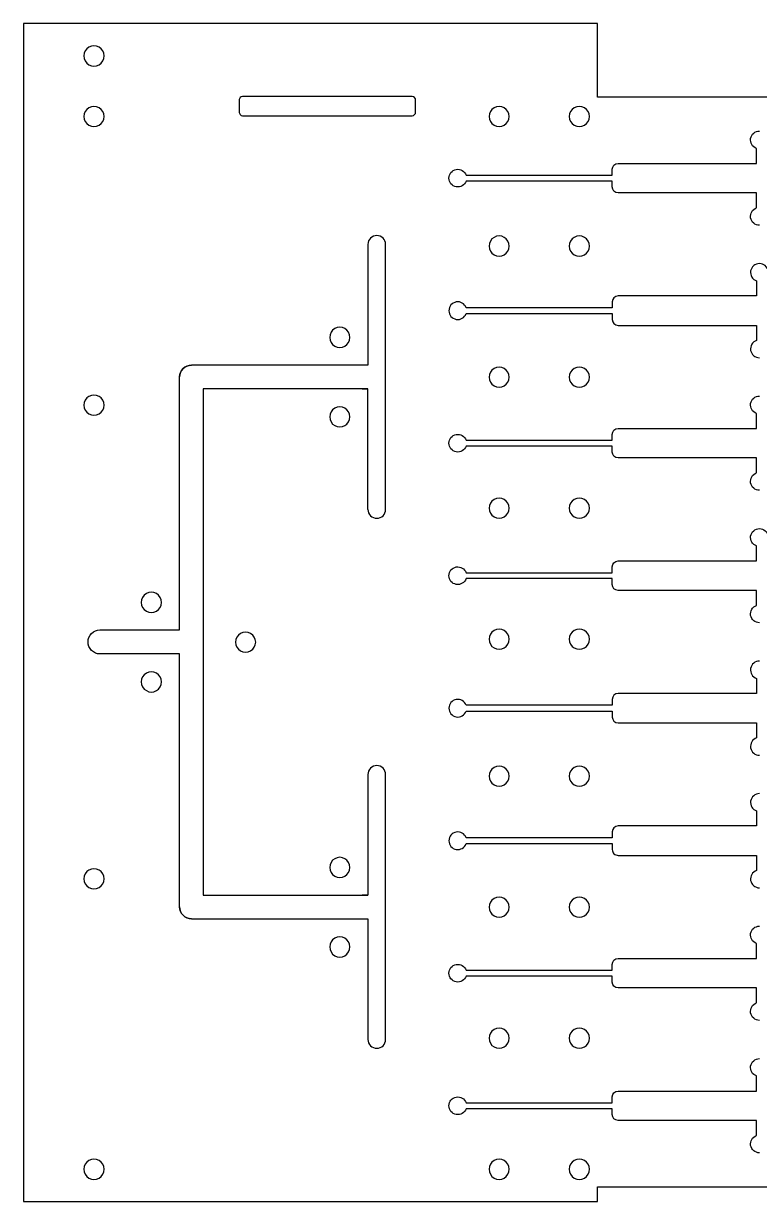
# Model space of a CAD drawing. Extents: x 0 to 250, y 0 to 200.
# Drawn here: x 0.1 to 125.1, y 0.1 to 200.1 of the extents above; entities that cross this region are included whole.
import ezdxf

# ---------------------------------------------------------------- set-up
doc = ezdxf.new("R2010")
doc.units = 0
doc.layers.get('0').update_dxf_attribs({"linetype": 'CONTINUOUS'})

msp = doc.modelspace()

# ---------------------------------------------------------------- linework, layer by layer
at = {"color": 7}
for points in [[(152.64111, 0.141094), (250.141111, 0.141094), (250.141111, 92.64111), (250.141111, 97.641108), (250.141111, 200.141109), (152.64111, 200.141109), (152.64111, 187.641108), (97.641112, 187.641108), (97.641112, 200.141109), (0.141111, 200.141109), (0.141111, 97.641108), (0.141111, 92.64111), (0.141111, 0.141094), (97.641112, 0.141094), (97.641112, 2.641116), (152.64111, 2.641116)], [(101.14111, 176.391109), (124.641111, 176.391109), (124.641111, 178.941619)], [(75.305323, 174.391111), (100.141112, 174.391111)], [(100.141112, 172.391109), (100.141112, 173.39111), (75.305325, 173.39111)], [(124.641111, 168.8406), (124.641111, 171.391111), (101.14111, 171.391111)], [(58.64111, 162.641108), (58.64111, 142.141109), (28.641112, 142.141109)], [(124.641111, 156.441616), (124.641111, 153.891109)], [(100.141112, 152.891109), (100.141112, 151.891108)], [(75.30532, 150.89111), (100.141112, 150.89111)], [(101.14111, 148.891109), (124.641111, 148.891109)], [(57.64111, 138.141109), (58.64111, 138.141109), (30.641111, 138.141109), (30.641111, 95.141108), (30.641111, 52.141109), (58.64111, 52.141109), (57.64111, 52.141109)], [(58.64111, 117.643127), (58.64111, 138.141109)], [(101.14111, 131.391107), (124.641111, 131.391107)], [(75.30532, 129.391108), (100.141112, 129.391108)], [(100.141112, 127.391107), (100.141112, 128.391107), (75.30532, 128.391107)], [(124.641111, 123.840597), (124.641111, 126.391109)], [(101.14111, 108.891107), (124.641111, 108.891107)], [(75.305325, 106.891105), (100.141112, 106.891105)], [(100.141112, 104.891107), (100.141112, 105.891105), (75.305323, 105.891105)], [(124.641111, 101.340597), (124.641111, 103.891106), (101.14111, 103.891106)], [(13.121143, 97.179717), (26.641108, 97.184215)], [(26.641108, 50.141108), (26.641108, 93.098019), (13.121143, 93.102517)], [(124.641111, 88.941619), (124.641111, 86.391109), (101.14111, 86.391109)], [(100.141112, 85.391111), (100.141112, 84.391111), (75.305323, 84.391111)], [(75.305325, 83.39111), (100.141112, 83.39111)], [(101.14111, 81.391112), (124.641111, 81.391112)], [(58.64111, 72.639089), (58.64111, 52.141109)], [(61.64111, 27.641105), (61.64111, 72.639637)], [(124.641111, 66.441619), (124.641111, 63.891109)], [(100.141112, 62.891109), (100.141112, 61.891111)], [(75.30532, 60.89111), (100.141112, 60.89111)], [(101.14111, 58.891106), (124.641111, 58.891106)], [(28.641112, 48.141107), (58.64111, 48.141107)], [(101.14111, 41.391107), (124.641111, 41.391107)], [(75.30532, 39.391108), (100.141112, 39.391108)], [(100.141112, 37.391107), (100.141112, 38.391105), (75.30532, 38.391105)], [(124.641111, 33.840597), (124.641111, 36.391106)], [(101.14111, 18.89111), (124.641111, 18.89111)], [(75.305325, 16.891098), (100.141112, 16.891098)], [(100.141112, 14.891112), (100.141112, 15.891105), (75.305323, 15.891105)], [(124.641111, 11.340589), (124.641111, 13.89112), (101.14111, 13.89112)]]:
    msp.add_lwpolyline(points, dxfattribs=at)
for points in [[(13.820105, 194.641107)], [(36.760534, 187.118653)], [(13.820121, 184.355581)], [(82.635223, 184.35561)], [(96.255613, 184.35561)], [(124.641111, 168.8406)], [(82.635223, 162.355609)], [(96.255613, 162.355609)], [(55.570121, 146.855579)], [(82.635223, 140.105606)], [(96.255613, 140.105606)], [(13.820108, 135.355605)], [(55.570121, 133.355582)], [(82.635223, 117.855608)], [(96.255613, 117.855608)], [(23.570121, 101.855579)], [(39.570121, 95.10558)], [(82.635223, 95.605608)], [(96.255613, 95.605608)], [(23.570121, 88.355582)], [(82.635223, 72.355609)], [(96.255613, 72.355609)], [(55.570121, 56.855579)], [(13.820108, 54.926608)], [(82.635223, 50.105609)], [(96.255613, 50.105609)], [(55.570121, 43.355583)], [(82.635223, 27.855606)], [(96.255613, 27.855606)], [(13.820121, 5.60556)], [(82.635223, 5.605587)], [(96.255613, 5.605587)]]:
    msp.add_lwpolyline(points, close=True, dxfattribs=at)
for points in [[(11.248355, 196.125908), (10.717887, 195.819642), (10.391105, 195.253639), (10.391105, 194.641107)], [(12.962855, 196.125908), (12.432387, 196.432174), (11.778823, 196.432174), (11.248355, 196.125908)], [(13.820105, 194.641107), (13.820105, 195.253639), (13.493323, 195.819642), (12.962855, 196.125908)], [(10.391105, 194.641107), (10.391105, 194.028575), (10.717887, 193.462573), (11.248355, 193.156307)], [(12.962855, 193.156307), (13.493323, 193.462573), (13.820105, 194.028575), (13.820105, 194.641107)], [(11.248355, 193.156307), (11.778823, 192.850041), (12.432387, 192.850041), (12.962855, 193.156307)], [(12.962871, 185.840382), (12.432403, 186.146647), (11.778839, 186.146647), (11.248371, 185.840382)], [(36.760531, 187.118653), (36.760531, 187.118653), (36.760531, 185.149481), (36.760531, 185.149481)], [(36.936179, 187.582791), (36.823717, 187.459696), (36.760536, 187.29274), (36.760534, 187.118653)], [(37.36021, 187.775034), (37.201169, 187.775039), (37.04864, 187.705887), (36.936179, 187.582791)], [(66.14381, 187.775034), (66.14381, 187.775034), (37.36021, 187.775034), (37.36021, 187.775034)], [(66.743467, 187.118653), (66.743463, 187.481163), (66.474988, 187.775033), (66.14381, 187.775034)], [(66.743467, 185.149481), (66.743467, 185.149481), (66.743467, 187.118653), (66.743467, 187.118653)], [(81.777973, 185.840411), (81.247505, 186.146677), (80.593941, 186.146677), (80.063473, 185.840411)], [(95.398363, 185.840411), (94.867895, 186.146677), (94.214331, 186.146677), (93.683863, 185.840411)], [(11.248371, 185.840382), (10.717903, 185.534116), (10.391121, 184.968113), (10.391121, 184.355581)], [(10.391121, 184.355581), (10.391121, 183.743049), (10.717903, 183.177046), (11.248371, 182.87078)], [(13.820121, 184.355581), (13.820121, 184.968113), (13.493339, 185.534116), (12.962871, 185.840382)], [(12.962871, 182.87078), (13.493339, 183.177046), (13.820121, 183.743049), (13.820121, 184.355581)], [(36.760531, 185.149481), (36.760533, 184.975393), (36.823714, 184.808437), (36.936175, 184.685341)], [(36.936175, 184.685341), (37.048636, 184.562245), (37.201165, 184.493092), (37.360207, 184.493097)], [(37.360207, 184.493097), (37.360207, 184.493097), (66.14381, 184.493097), (66.14381, 184.493097)], [(66.14381, 184.493097), (66.474989, 184.493098), (66.743464, 184.78697), (66.743467, 185.149481)], [(80.063473, 185.840411), (79.533005, 185.534145), (79.206223, 184.968142), (79.206223, 184.35561)], [(79.206223, 184.35561), (79.206223, 183.743078), (79.533005, 183.177075), (80.063473, 182.87081)], [(82.635223, 184.35561), (82.635223, 184.968142), (82.308441, 185.534145), (81.777973, 185.840411)], [(81.777973, 182.87081), (82.308441, 183.177075), (82.635223, 183.743078), (82.635223, 184.35561)], [(93.683863, 185.840411), (93.153395, 185.534145), (92.826613, 184.968142), (92.826613, 184.35561)], [(92.826613, 184.35561), (92.826613, 183.743078), (93.153395, 183.177075), (93.683863, 182.87081)], [(96.255613, 184.35561), (96.255613, 184.968142), (95.928831, 185.534145), (95.398363, 185.840411)], [(95.398363, 182.87081), (95.928831, 183.177075), (96.255613, 183.743078), (96.255613, 184.35561)], [(11.248371, 182.87078), (11.778839, 182.564515), (12.432403, 182.564515), (12.962871, 182.87078)], [(80.063473, 182.87081), (80.593941, 182.564544), (81.247505, 182.564544), (81.777973, 182.87081)], [(93.683863, 182.87081), (94.214331, 182.564544), (94.867895, 182.564544), (95.398363, 182.87081)], [(124.641111, 178.941619), (123.942418, 179.185513), (123.521638, 179.897921), (123.645325, 180.627549)], [(123.645325, 180.627549), (123.769012, 181.357178), (124.401072, 181.891108), (125.14111, 181.891108)], [(100.141112, 175.391109), (100.141112, 175.943393), (100.588826, 176.391108), (101.14111, 176.391109)], [(72.391111, 173.891103), (72.391109, 174.621657), (72.91742, 175.245964), (73.637454, 175.369504)], [(73.637454, 175.369504), (74.357487, 175.493044), (75.061803, 175.079883), (75.305323, 174.391111)], [(100.141112, 174.391111), (100.141112, 174.391111), (100.141112, 175.391109), (100.141112, 175.391109)], [(73.637461, 172.412708), (72.917428, 172.536244), (72.391112, 173.160548), (72.391111, 173.891103)], [(75.305325, 173.39111), (75.061809, 172.702336), (74.357495, 172.289172), (73.637461, 172.412708)], [(101.14111, 171.391111), (100.588827, 171.391113), (100.141113, 171.838826), (100.141112, 172.391109)], [(123.645324, 167.154668), (123.521637, 167.884297), (123.942417, 168.596705), (124.641111, 168.8406)], [(125.14111, 165.891109), (124.401071, 165.891109), (123.769012, 166.425039), (123.645324, 167.154668)], [(60.14111, 164.139946), (59.313137, 164.139946), (58.641752, 163.469081), (58.64111, 162.641108)], [(61.64111, 162.641108), (61.640469, 163.469081), (60.969084, 164.139946), (60.14111, 164.139946)], [(81.777973, 163.84041), (81.247505, 164.146676), (80.593941, 164.146676), (80.063473, 163.84041)], [(95.398363, 163.84041), (94.867895, 164.146676), (94.214331, 164.146676), (93.683863, 163.84041)], [(61.64111, 117.642576), (61.64111, 117.642576), (61.64111, 162.641108), (61.64111, 162.641108)], [(80.063473, 163.84041), (79.533005, 163.534144), (79.206223, 162.968141), (79.206223, 162.355609)], [(79.206223, 162.355609), (79.206223, 161.743077), (79.533005, 161.177074), (80.063473, 160.870809)], [(82.635223, 162.355609), (82.635223, 162.968141), (82.308441, 163.534144), (81.777973, 163.84041)], [(81.777973, 160.870809), (82.308441, 161.177074), (82.635223, 161.743077), (82.635223, 162.355609)], [(93.683863, 163.84041), (93.153395, 163.534144), (92.826613, 162.968141), (92.826613, 162.355609)], [(92.826613, 162.355609), (92.826613, 161.743077), (93.153395, 161.177074), (93.683863, 160.870809)], [(96.255613, 162.355609), (96.255613, 162.968141), (95.928831, 163.534144), (95.398363, 163.84041)], [(95.398363, 160.870809), (95.928831, 161.177074), (96.255613, 161.743077), (96.255613, 162.355609)], [(80.063473, 160.870809), (80.593941, 160.564543), (81.247505, 160.564543), (81.777973, 160.870809)], [(93.683863, 160.870809), (94.214331, 160.564543), (94.867895, 160.564543), (95.398363, 160.870809)], [(123.64532, 158.127545), (123.521635, 157.397915), (123.942417, 156.685509), (124.641111, 156.441616)], [(125.141102, 159.391107), (124.401064, 159.391105), (123.769005, 158.857174), (123.64532, 158.127545)], [(126.63689, 158.127552), (126.513201, 158.857181), (125.88114, 159.391109), (125.141102, 159.391107)], [(73.637454, 152.869507), (72.91742, 152.745969), (72.391106, 152.121664), (72.391106, 151.391109)], [(75.30532, 151.891108), (75.061802, 152.579882), (74.357487, 152.993045), (73.637454, 152.869507)], [(101.14111, 153.891109), (100.588826, 153.891108), (100.141112, 153.443393), (100.141112, 152.891109)], [(124.641111, 153.891109), (124.641111, 153.891109), (101.14111, 153.891109), (101.14111, 153.891109)], [(72.391106, 151.391109), (72.391106, 150.660554), (72.91742, 150.036249), (73.637454, 149.912711)], [(73.637454, 149.912711), (74.357487, 149.789173), (75.061802, 150.202336), (75.30532, 150.89111)], [(100.141112, 151.891108), (100.141112, 151.891108), (75.30532, 151.891108), (75.30532, 151.891108)], [(100.141112, 150.89111), (100.141112, 150.89111), (100.141112, 149.891109), (100.141112, 149.891109)], [(52.998371, 148.34038), (52.467903, 148.034114), (52.141121, 147.468111), (52.141121, 146.855579)], [(54.712871, 148.34038), (54.182403, 148.646646), (53.528839, 148.646646), (52.998371, 148.34038)], [(55.570121, 146.855579), (55.570121, 147.468111), (55.243339, 148.034114), (54.712871, 148.34038)], [(100.141112, 149.891109), (100.141112, 149.338825), (100.588826, 148.89111), (101.14111, 148.891109)], [(124.641111, 148.891109), (124.641111, 148.891109), (124.641111, 146.340597), (124.641111, 146.340597)], [(52.141121, 146.855579), (52.141121, 146.243047), (52.467903, 145.677045), (52.998371, 145.370779)], [(54.712871, 145.370779), (55.243339, 145.677045), (55.570121, 146.243047), (55.570121, 146.855579)], [(124.641111, 146.340597), (123.942417, 146.096702), (123.521637, 145.384294), (123.645324, 144.654665)], [(52.998371, 145.370779), (53.528839, 145.064513), (54.182403, 145.064513), (54.712871, 145.370779)], [(123.645324, 144.654665), (123.769012, 143.925036), (124.401071, 143.391106), (125.14111, 143.391106)], [(27.226896, 141.555318), (27.601969, 141.930391), (28.110678, 142.141105), (28.641112, 142.141104)], [(28.641112, 142.141104), (28.110678, 142.141105), (27.601969, 141.930391), (27.226896, 141.555318)], [(26.641108, 140.141102), (26.641108, 140.671536), (26.851822, 141.180245), (27.226896, 141.555318)], [(27.226896, 141.555318), (26.851822, 141.180245), (26.641108, 140.671536), (26.641108, 140.141102)], [(26.641108, 97.184215), (26.641108, 97.184215), (26.641108, 140.141102), (26.641108, 140.141102)], [(80.063473, 141.590407), (79.533005, 141.284141), (79.206223, 140.718138), (79.206223, 140.105606)], [(79.206223, 140.105606), (79.206223, 139.493074), (79.533005, 138.927071), (80.063473, 138.620805)], [(81.777973, 141.590407), (81.247505, 141.896672), (80.593941, 141.896672), (80.063473, 141.590407)], [(82.635223, 140.105606), (82.635223, 140.718138), (82.308441, 141.284141), (81.777973, 141.590407)], [(81.777973, 138.620805), (82.308441, 138.927071), (82.635223, 139.493074), (82.635223, 140.105606)], [(93.683863, 141.590407), (93.153395, 141.284141), (92.826613, 140.718138), (92.826613, 140.105606)], [(92.826613, 140.105606), (92.826613, 139.493074), (93.153395, 138.927071), (93.683863, 138.620805)], [(95.398363, 141.590407), (94.867895, 141.896672), (94.214331, 141.896672), (93.683863, 141.590407)], [(96.255613, 140.105606), (96.255613, 140.718138), (95.928831, 141.284141), (95.398363, 141.590407)], [(95.398363, 138.620805), (95.928831, 138.927071), (96.255613, 139.493074), (96.255613, 140.105606)], [(80.063473, 138.620805), (80.593941, 138.31454), (81.247505, 138.31454), (81.777973, 138.620805)], [(93.683863, 138.620805), (94.214331, 138.31454), (94.867895, 138.31454), (95.398363, 138.620805)], [(11.248358, 136.840405), (10.71789, 136.53414), (10.391108, 135.968137), (10.391108, 135.355605)], [(12.962858, 136.840405), (12.43239, 137.146671), (11.778826, 137.146671), (11.248358, 136.840405)], [(13.820108, 135.355605), (13.820108, 135.968137), (13.493326, 136.53414), (12.962858, 136.840405)], [(123.645324, 135.627548), (123.769012, 136.357177), (124.401071, 136.891107), (125.14111, 136.891107)], [(10.391108, 135.355605), (10.391108, 134.743073), (10.71789, 134.17707), (11.248358, 133.870804)], [(12.962858, 133.870804), (13.493326, 134.17707), (13.820108, 134.743073), (13.820108, 135.355605)], [(52.998371, 134.840383), (52.467903, 134.534117), (52.141121, 133.968114), (52.141121, 133.355582)], [(54.712871, 134.840383), (54.182403, 135.146649), (53.528839, 135.146649), (52.998371, 134.840383)], [(55.570121, 133.355582), (55.570121, 133.968114), (55.243339, 134.534117), (54.712871, 134.840383)], [(124.641111, 133.941616), (123.942417, 134.18551), (123.521637, 134.897918), (123.645324, 135.627548)], [(11.248358, 133.870804), (11.778826, 133.564538), (12.43239, 133.564538), (12.962858, 133.870804)], [(52.141121, 133.355582), (52.141121, 132.743051), (52.467903, 132.177048), (52.998371, 131.870782)], [(54.712871, 131.870782), (55.243339, 132.177048), (55.570121, 132.743051), (55.570121, 133.355582)], [(124.641111, 131.391107), (124.641111, 131.391107), (124.641111, 133.941616), (124.641111, 133.941616)], [(52.998371, 131.870782), (53.528839, 131.564516), (54.182403, 131.564516), (54.712871, 131.870782)], [(72.391107, 128.891108), (72.391107, 129.621662), (72.91742, 130.245967), (73.637454, 130.369506)], [(73.637454, 130.369506), (74.357487, 130.493044), (75.061802, 130.079881), (75.30532, 129.391108)], [(100.141112, 130.391109), (100.141113, 130.943392), (100.588827, 131.391106), (101.14111, 131.391107)], [(100.141112, 129.391108), (100.141112, 129.391108), (100.141112, 130.391109), (100.141112, 130.391109)], [(73.637454, 127.41271), (72.91742, 127.536248), (72.391107, 128.160553), (72.391107, 128.891108)], [(75.30532, 128.391107), (75.061802, 127.702334), (74.357487, 127.289172), (73.637454, 127.41271)], [(101.14111, 126.391109), (100.588827, 126.39111), (100.141113, 126.838824), (100.141112, 127.391107)], [(124.641111, 126.391109), (124.641111, 126.391109), (101.14111, 126.391109), (101.14111, 126.391109)], [(123.645325, 122.154666), (123.521638, 122.884295), (123.942418, 123.596702), (124.641111, 123.840597)], [(125.14111, 120.891107), (124.401071, 120.891107), (123.769012, 121.425037), (123.645325, 122.154666)], [(80.063473, 119.340409), (79.533005, 119.034143), (79.206223, 118.46814), (79.206223, 117.855608)], [(81.777973, 119.340409), (81.247505, 119.646675), (80.593941, 119.646675), (80.063473, 119.340409)], [(82.635223, 117.855608), (82.635223, 118.46814), (82.308441, 119.034143), (81.777973, 119.340409)], [(93.683863, 119.340409), (93.153395, 119.034143), (92.826613, 118.46814), (92.826613, 117.855608)], [(95.398363, 119.340409), (94.867895, 119.646675), (94.214331, 119.646675), (93.683863, 119.340409)], [(96.255613, 117.855608), (96.255613, 118.46814), (95.928831, 119.034143), (95.398363, 119.340409)], [(58.64111, 117.641108), (58.641752, 116.813134), (59.313137, 116.142269), (60.14111, 116.142269)], [(60.14111, 116.142269), (60.969084, 116.142269), (61.640469, 116.813134), (61.64111, 117.641108)], [(79.206223, 117.855608), (79.206223, 117.243076), (79.533005, 116.677074), (80.063473, 116.370808)], [(80.063473, 116.370808), (80.593941, 116.064542), (81.247505, 116.064542), (81.777973, 116.370808)], [(81.777973, 116.370808), (82.308441, 116.677074), (82.635223, 117.243076), (82.635223, 117.855608)], [(92.826613, 117.855608), (92.826613, 117.243076), (93.153395, 116.677074), (93.683863, 116.370808)], [(93.683863, 116.370808), (94.214331, 116.064542), (94.867895, 116.064542), (95.398363, 116.370808)], [(95.398363, 116.370808), (95.928831, 116.677074), (96.255613, 117.243076), (96.255613, 117.855608)], [(123.64532, 113.127545), (123.769005, 113.857174), (124.401063, 114.391106), (125.141102, 114.391108)], [(125.141102, 114.391108), (125.88114, 114.39111), (126.513202, 113.857181), (126.636891, 113.127553)], [(124.641111, 111.441616), (123.942417, 111.685509), (123.521635, 112.397916), (123.64532, 113.127545)], [(124.641111, 108.891107), (124.641111, 108.891107), (124.641111, 111.441616), (124.641111, 111.441616)], [(100.141112, 107.891106), (100.141112, 108.44339), (100.588826, 108.891106), (101.14111, 108.891107)], [(73.637454, 104.912712), (72.91742, 105.036252), (72.391109, 105.660558), (72.391111, 106.391113)], [(72.391111, 106.391113), (72.391112, 107.121667), (72.917428, 107.745971), (73.637461, 107.869507)], [(73.637461, 107.869507), (74.357495, 107.993044), (75.061809, 107.579879), (75.305325, 106.891105)], [(100.141112, 106.891105), (100.141112, 106.891105), (100.141112, 107.891106), (100.141112, 107.891106)], [(75.305323, 105.891105), (75.061803, 105.202332), (74.357487, 104.789171), (73.637454, 104.912712)], [(101.14111, 103.891106), (100.588826, 103.891107), (100.141112, 104.338823), (100.141112, 104.891107)], [(20.997963, 103.341558), (20.467287, 103.034978), (20.140616, 102.468448), (20.141121, 101.855579)], [(22.713279, 103.341558), (22.182604, 103.648138), (21.528639, 103.648138), (20.997963, 103.341558)], [(23.570121, 101.855579), (23.570626, 102.468448), (23.243955, 103.034978), (22.713279, 103.341558)], [(20.141121, 101.855579), (20.140616, 101.242711), (20.467287, 100.676181), (20.997963, 100.369601)], [(20.997963, 100.369601), (21.528639, 100.063021), (22.182604, 100.063021), (22.713279, 100.369601)], [(22.713279, 100.369601), (23.243955, 100.676181), (23.570626, 101.242711), (23.570121, 101.855579)], [(123.645325, 99.654666), (123.521638, 100.384295), (123.942418, 101.096702), (124.641111, 101.340597)], [(125.14111, 98.391107), (124.401072, 98.391107), (123.769012, 98.925037), (123.645325, 99.654666)], [(11.102606, 95.141116), (11.097456, 95.679872), (11.307822, 96.198345), (11.686909, 96.581199)], [(11.686909, 96.581199), (12.065995, 96.964054), (12.582362, 97.179538), (13.121143, 97.179717)], [(36.998371, 96.59038), (36.467903, 96.284114), (36.141121, 95.718111), (36.141121, 95.10558)], [(38.712871, 96.59038), (38.182403, 96.896646), (37.528839, 96.896646), (36.998371, 96.59038)], [(39.570121, 95.10558), (39.570121, 95.718111), (39.243339, 96.284114), (38.712871, 96.59038)], [(80.063473, 97.090408), (79.533005, 96.784142), (79.206223, 96.21814), (79.206223, 95.605608)], [(81.777973, 97.090408), (81.247505, 97.396674), (80.593941, 97.396674), (80.063473, 97.090408)], [(82.635223, 95.605608), (82.635223, 96.21814), (82.308441, 96.784142), (81.777973, 97.090408)], [(93.683863, 97.090408), (93.153395, 96.784142), (92.826613, 96.21814), (92.826613, 95.605608)], [(95.398363, 97.090408), (94.867895, 97.396674), (94.214331, 97.396674), (93.683863, 97.090408)], [(96.255613, 95.605608), (96.255613, 96.21814), (95.928831, 96.784142), (95.398363, 97.090408)], [(11.68691, 93.701034), (11.307823, 94.083888), (11.097456, 94.60236), (11.102606, 95.141116)], [(36.141121, 95.10558), (36.141121, 94.493048), (36.467903, 93.927045), (36.998371, 93.620779)], [(38.712871, 93.620779), (39.243339, 93.927045), (39.570121, 94.493048), (39.570121, 95.10558)], [(79.206223, 95.605608), (79.206223, 94.993076), (79.533005, 94.427073), (80.063473, 94.120807)], [(80.063473, 94.120807), (80.593941, 93.814541), (81.247505, 93.814541), (81.777973, 94.120807)], [(81.777973, 94.120807), (82.308441, 94.427073), (82.635223, 94.993076), (82.635223, 95.605608)], [(92.826613, 95.605608), (92.826613, 94.993076), (93.153395, 94.427073), (93.683863, 94.120807)], [(93.683863, 94.120807), (94.214331, 93.814541), (94.867895, 93.814541), (95.398363, 94.120807)], [(95.398363, 94.120807), (95.928831, 94.427073), (96.255613, 94.993076), (96.255613, 95.605608)], [(13.121143, 93.102517), (12.582363, 93.102696), (12.065996, 93.31818), (11.68691, 93.701034)], [(36.998371, 93.620779), (37.528839, 93.314513), (38.182403, 93.314513), (38.712871, 93.620779)], [(22.713279, 89.841561), (22.182604, 90.148141), (21.528639, 90.148141), (20.997963, 89.841561)], [(123.645325, 90.62755), (123.521638, 89.897921), (123.942418, 89.185513), (124.641111, 88.941619)], [(125.14111, 91.891108), (124.401072, 91.891108), (123.769012, 91.357178), (123.645325, 90.62755)], [(20.997963, 89.841561), (20.467287, 89.534981), (20.140616, 88.968451), (20.141121, 88.355582)], [(20.141121, 88.355582), (20.140616, 87.742714), (20.467287, 87.176184), (20.997963, 86.869604)], [(23.570121, 88.355582), (23.570626, 88.968451), (23.243955, 89.534981), (22.713279, 89.841561)], [(22.713279, 86.869604), (23.243955, 87.176184), (23.570626, 87.742714), (23.570121, 88.355582)], [(20.997963, 86.869604), (21.528639, 86.563024), (22.182604, 86.563024), (22.713279, 86.869604)], [(101.14111, 86.391109), (100.588827, 86.391108), (100.141113, 85.943395), (100.141112, 85.391111)], [(73.637454, 85.369504), (72.91742, 85.245964), (72.391109, 84.621657), (72.391111, 83.891103)], [(75.305323, 84.391111), (75.061803, 85.079883), (74.357487, 85.493044), (73.637454, 85.369504)], [(72.391111, 83.891103), (72.391112, 83.160548), (72.917428, 82.536245), (73.637461, 82.412708)], [(73.637461, 82.412708), (74.357495, 82.289172), (75.061809, 82.702336), (75.305325, 83.39111)], [(100.141112, 83.39111), (100.141112, 83.39111), (100.141112, 82.39111), (100.141112, 82.39111)], [(100.141112, 82.39111), (100.141113, 81.838826), (100.588827, 81.391113), (101.14111, 81.391112)], [(124.641111, 81.391112), (124.641111, 81.391112), (124.641111, 78.840597), (124.641111, 78.840597)], [(124.641111, 78.840597), (123.942417, 78.596702), (123.521637, 77.884294), (123.645324, 77.154665)], [(123.645324, 77.154665), (123.769012, 76.425036), (124.401071, 75.891106), (125.14111, 75.891106)], [(60.14111, 74.139946), (59.313137, 74.139946), (58.641752, 73.469081), (58.64111, 72.641108)], [(61.64111, 72.641108), (61.640469, 73.469081), (60.969084, 74.139946), (60.14111, 74.139946)], [(81.777973, 73.84041), (81.247505, 74.146676), (80.593941, 74.146676), (80.063473, 73.84041)], [(95.398363, 73.84041), (94.867895, 74.146676), (94.214331, 74.146676), (93.683863, 73.84041)], [(80.063473, 73.84041), (79.533005, 73.534144), (79.206223, 72.968141), (79.206223, 72.355609)], [(79.206223, 72.355609), (79.206223, 71.743077), (79.533005, 71.177075), (80.063473, 70.870809)], [(82.635223, 72.355609), (82.635223, 72.968141), (82.308441, 73.534144), (81.777973, 73.84041)], [(81.777973, 70.870809), (82.308441, 71.177075), (82.635223, 71.743077), (82.635223, 72.355609)], [(93.683863, 73.84041), (93.153395, 73.534144), (92.826613, 72.968141), (92.826613, 72.355609)], [(92.826613, 72.355609), (92.826613, 71.743077), (93.153395, 71.177075), (93.683863, 70.870809)], [(96.255613, 72.355609), (96.255613, 72.968141), (95.928831, 73.534144), (95.398363, 73.84041)], [(95.398363, 70.870809), (95.928831, 71.177075), (96.255613, 71.743077), (96.255613, 72.355609)], [(80.063473, 70.870809), (80.593941, 70.564543), (81.247505, 70.564543), (81.777973, 70.870809)], [(93.683863, 70.870809), (94.214331, 70.564543), (94.867895, 70.564543), (95.398363, 70.870809)], [(123.645325, 68.12755), (123.521638, 67.397921), (123.942418, 66.685513), (124.641111, 66.441619)], [(125.14111, 69.391109), (124.401071, 69.391109), (123.769012, 68.857179), (123.645325, 68.12755)], [(73.637454, 62.869508), (72.91742, 62.74597), (72.391107, 62.121665), (72.391107, 61.39111)], [(75.30532, 61.891111), (75.061802, 62.579884), (74.357487, 62.993047), (73.637454, 62.869508)], [(101.14111, 63.891109), (100.588826, 63.891108), (100.141112, 63.443393), (100.141112, 62.891109)], [(124.641111, 63.891109), (124.641111, 63.891109), (101.14111, 63.891109), (101.14111, 63.891109)], [(72.391107, 61.39111), (72.391107, 60.660556), (72.91742, 60.036251), (73.637454, 59.912713)], [(73.637454, 59.912713), (74.357487, 59.789174), (75.061802, 60.202337), (75.30532, 60.89111)], [(100.141112, 61.891111), (100.141112, 61.891111), (75.30532, 61.891111), (75.30532, 61.891111)], [(100.141112, 60.89111), (100.141112, 60.89111), (100.141112, 59.89111), (100.141112, 59.89111)], [(52.998371, 58.34038), (52.467903, 58.034114), (52.141121, 57.468111), (52.141121, 56.855579)], [(54.712871, 58.34038), (54.182403, 58.646646), (53.528839, 58.646646), (52.998371, 58.34038)], [(55.570121, 56.855579), (55.570121, 57.468111), (55.243339, 58.034114), (54.712871, 58.34038)], [(100.141112, 59.89111), (100.141111, 59.625893), (100.246467, 59.371538), (100.434003, 59.184001)], [(100.434003, 59.184001), (100.621539, 58.996464), (100.875893, 58.891107), (101.14111, 58.891106)], [(124.641111, 58.891106), (124.641111, 58.891106), (124.641111, 56.340597), (124.641111, 56.340597)], [(11.248358, 56.411409), (10.71789, 56.105143), (10.391108, 55.53914), (10.391108, 54.926608)], [(12.962858, 56.411409), (12.43239, 56.717675), (11.778826, 56.717675), (11.248358, 56.411409)], [(13.820108, 54.926608), (13.820108, 55.53914), (13.493326, 56.105143), (12.962858, 56.411409)], [(52.141121, 56.855579), (52.141121, 56.243047), (52.467903, 55.677045), (52.998371, 55.370779)], [(54.712871, 55.370779), (55.243339, 55.677045), (55.570121, 56.243047), (55.570121, 56.855579)], [(124.641111, 56.340597), (123.942417, 56.096703), (123.521637, 55.384294), (123.645324, 54.654665)], [(10.391108, 54.926608), (10.391108, 54.314076), (10.71789, 53.748073), (11.248358, 53.441808)], [(12.962858, 53.441808), (13.493326, 53.748073), (13.820108, 54.314076), (13.820108, 54.926608)], [(52.998371, 55.370779), (53.528839, 55.064513), (54.182403, 55.064513), (54.712871, 55.370779)], [(123.645324, 54.654665), (123.769012, 53.925036), (124.401071, 53.391106), (125.14111, 53.391106)], [(11.248358, 53.441808), (11.778826, 53.135542), (12.43239, 53.135542), (12.962858, 53.441808)], [(26.641108, 50.141108), (26.641108, 49.610674), (26.851822, 49.101965), (27.226896, 48.726892)], [(27.226896, 48.726892), (26.851822, 49.101965), (26.641108, 49.610674), (26.641108, 50.141108)], [(80.063473, 51.590409), (79.533005, 51.284143), (79.206223, 50.718141), (79.206223, 50.105609)], [(79.206223, 50.105609), (79.206223, 49.493077), (79.533005, 48.927074), (80.063473, 48.620808)], [(81.777973, 51.590409), (81.247505, 51.896675), (80.593941, 51.896675), (80.063473, 51.590409)], [(82.635223, 50.105609), (82.635223, 50.718141), (82.308441, 51.284143), (81.777973, 51.590409)], [(81.777973, 48.620808), (82.308441, 48.927074), (82.635223, 49.493077), (82.635223, 50.105609)], [(93.683863, 51.590409), (93.153395, 51.284143), (92.826613, 50.718141), (92.826613, 50.105609)], [(92.826613, 50.105609), (92.826613, 49.493077), (93.153395, 48.927074), (93.683863, 48.620808)], [(95.398363, 51.590409), (94.867895, 51.896675), (94.214331, 51.896675), (93.683863, 51.590409)], [(96.255613, 50.105609), (96.255613, 50.718141), (95.928831, 51.284143), (95.398363, 51.590409)], [(95.398363, 48.620808), (95.928831, 48.927074), (96.255613, 49.493077), (96.255613, 50.105609)], [(27.226896, 48.726892), (27.601969, 48.351819), (28.110678, 48.141106), (28.641112, 48.141107)], [(28.641112, 48.141107), (28.110678, 48.141106), (27.601969, 48.351819), (27.226896, 48.726892)], [(58.64111, 48.141107), (58.64111, 48.141107), (58.64111, 27.641105), (58.64111, 27.641105)], [(80.063473, 48.620808), (80.593941, 48.314542), (81.247505, 48.314542), (81.777973, 48.620808)], [(93.683863, 48.620808), (94.214331, 48.314542), (94.867895, 48.314542), (95.398363, 48.620808)], [(123.645324, 45.62755), (123.769012, 46.357179), (124.401071, 46.891109), (125.14111, 46.891109)], [(52.998371, 44.840383), (52.467903, 44.534117), (52.141121, 43.968114), (52.141121, 43.355583)], [(54.712871, 44.840383), (54.182403, 45.146649), (53.528839, 45.146649), (52.998371, 44.840383)], [(55.570121, 43.355583), (55.570121, 43.968114), (55.243339, 44.534117), (54.712871, 44.840383)], [(124.641111, 43.941619), (123.942417, 44.185513), (123.521637, 44.897921), (123.645324, 45.62755)], [(52.141121, 43.355583), (52.141121, 42.743051), (52.467903, 42.177048), (52.998371, 41.870782)], [(54.712871, 41.870782), (55.243339, 42.177048), (55.570121, 42.743051), (55.570121, 43.355583)], [(124.641111, 41.391107), (124.641111, 41.391107), (124.641111, 43.941619), (124.641111, 43.941619)], [(52.998371, 41.870782), (53.528839, 41.564516), (54.182403, 41.564516), (54.712871, 41.870782)], [(72.391107, 38.891107), (72.391107, 39.621661), (72.91742, 40.245966), (73.637453, 40.369504)], [(73.637453, 40.369504), (74.357486, 40.493043), (75.061801, 40.079881), (75.30532, 39.391108)], [(100.141112, 40.391109), (100.141113, 40.943392), (100.588827, 41.391106), (101.14111, 41.391107)], [(100.141112, 39.391108), (100.141112, 39.391108), (100.141112, 40.391109), (100.141112, 40.391109)], [(73.637453, 37.412709), (72.91742, 37.536247), (72.391107, 38.160552), (72.391107, 38.891107)], [(75.30532, 38.391105), (75.061801, 37.702332), (74.357486, 37.28917), (73.637453, 37.412709)], [(101.14111, 36.391106), (100.588826, 36.391107), (100.141112, 36.838823), (100.141112, 37.391107)], [(124.641111, 36.391106), (124.641111, 36.391106), (101.14111, 36.391106), (101.14111, 36.391106)], [(123.645325, 32.154666), (123.521638, 32.884295), (123.942418, 33.596703), (124.641111, 33.840597)], [(125.14111, 30.891107), (124.401071, 30.891107), (123.769012, 31.425037), (123.645325, 32.154666)], [(80.063473, 29.340406), (79.533005, 29.03414), (79.206223, 28.468137), (79.206223, 27.855606)], [(81.777973, 29.340406), (81.247505, 29.646672), (80.593941, 29.646672), (80.063473, 29.340406)], [(82.635223, 27.855606), (82.635223, 28.468137), (82.308441, 29.03414), (81.777973, 29.340406)], [(93.683863, 29.340406), (93.153395, 29.03414), (92.826613, 28.468137), (92.826613, 27.855606)], [(95.398363, 29.340406), (94.867895, 29.646672), (94.214331, 29.646672), (93.683863, 29.340406)], [(96.255613, 27.855606), (96.255613, 28.468137), (95.928831, 29.03414), (95.398363, 29.340406)], [(58.64111, 27.641105), (58.641752, 26.813132), (59.313137, 26.142267), (60.14111, 26.142267)], [(60.14111, 26.142267), (60.969084, 26.142267), (61.640469, 26.813132), (61.64111, 27.641105)], [(79.206223, 27.855606), (79.206223, 27.243074), (79.533005, 26.677071), (80.063473, 26.370805)], [(80.063473, 26.370805), (80.593941, 26.064539), (81.247505, 26.064539), (81.777973, 26.370805)], [(81.777973, 26.370805), (82.308441, 26.677071), (82.635223, 27.243074), (82.635223, 27.855606)], [(92.826613, 27.855606), (92.826613, 27.243074), (93.153395, 26.677071), (93.683863, 26.370805)], [(93.683863, 26.370805), (94.214331, 26.064539), (94.867895, 26.064539), (95.398363, 26.370805)], [(95.398363, 26.370805), (95.928831, 26.677071), (96.255613, 27.243074), (96.255613, 27.855606)], [(123.645324, 23.127545), (123.769012, 23.857174), (124.401071, 24.391104), (125.14111, 24.391104)], [(124.641111, 21.441613), (123.942417, 21.685508), (123.521637, 22.397916), (123.645324, 23.127545)], [(124.641111, 18.89111), (124.641111, 18.89111), (124.641111, 21.441613), (124.641111, 21.441613)], [(100.141112, 17.891117), (100.141116, 18.443398), (100.588829, 18.891108), (101.14111, 18.89111)], [(73.637454, 14.912707), (72.91742, 15.036247), (72.391107, 15.660554), (72.391109, 16.391109)], [(72.391109, 16.391109), (72.391111, 17.121664), (72.917427, 17.745968), (73.637462, 17.869504)], [(73.637462, 17.869504), (74.357497, 17.993039), (75.061811, 17.579873), (75.305325, 16.891098)], [(100.141112, 16.891098), (100.141112, 16.891098), (100.141112, 17.891117), (100.141112, 17.891117)], [(75.305323, 15.891105), (75.061804, 15.202331), (74.357488, 14.789168), (73.637454, 14.912707)], [(101.14111, 13.89112), (100.588829, 13.891121), (100.141116, 14.338831), (100.141112, 14.891112)], [(123.645325, 9.654658), (123.521638, 10.384287), (123.942418, 11.096695), (124.641111, 11.340589)], [(125.14111, 8.3911), (124.401072, 8.3911), (123.769012, 8.92503), (123.645325, 9.654658)], [(11.248371, 7.090361), (10.717903, 6.784095), (10.391121, 6.218092), (10.391121, 5.60556)], [(12.962871, 7.090361), (12.432403, 7.396627), (11.778839, 7.396627), (11.248371, 7.090361)], [(13.820121, 5.60556), (13.820121, 6.218092), (13.493339, 6.784095), (12.962871, 7.090361)], [(80.063473, 7.090387), (79.533005, 6.784121), (79.206223, 6.218118), (79.206223, 5.605587)], [(81.777973, 7.090387), (81.247505, 7.396653), (80.593941, 7.396653), (80.063473, 7.090387)], [(82.635223, 5.605587), (82.635223, 6.218118), (82.308441, 6.784121), (81.777973, 7.090387)], [(93.683863, 7.090387), (93.153395, 6.784121), (92.826613, 6.218118), (92.826613, 5.605587)], [(95.398363, 7.090387), (94.867895, 7.396653), (94.214331, 7.396653), (93.683863, 7.090387)], [(96.255613, 5.605587), (96.255613, 6.218118), (95.928831, 6.784121), (95.398363, 7.090387)], [(10.391121, 5.60556), (10.391121, 4.993028), (10.717903, 4.427026), (11.248371, 4.12076)], [(11.248371, 4.12076), (11.778839, 3.814494), (12.432403, 3.814494), (12.962871, 4.12076)], [(12.962871, 4.12076), (13.493339, 4.427026), (13.820121, 4.993028), (13.820121, 5.60556)], [(79.206223, 5.605587), (79.206223, 4.993055), (79.533005, 4.427052), (80.063473, 4.120786)], [(80.063473, 4.120786), (80.593941, 3.81452), (81.247505, 3.81452), (81.777973, 4.120786)], [(81.777973, 4.120786), (82.308441, 4.427052), (82.635223, 4.993055), (82.635223, 5.605587)], [(92.826613, 5.605587), (92.826613, 4.993055), (93.153395, 4.427052), (93.683863, 4.120786)], [(93.683863, 4.120786), (94.214331, 3.81452), (94.867895, 3.81452), (95.398363, 4.120786)], [(95.398363, 4.120786), (95.928831, 4.427052), (96.255613, 4.993055), (96.255613, 5.605587)]]:
    msp.add_open_spline(points, degree=3, dxfattribs=at)

doc.saveas('drawing.dxf')
